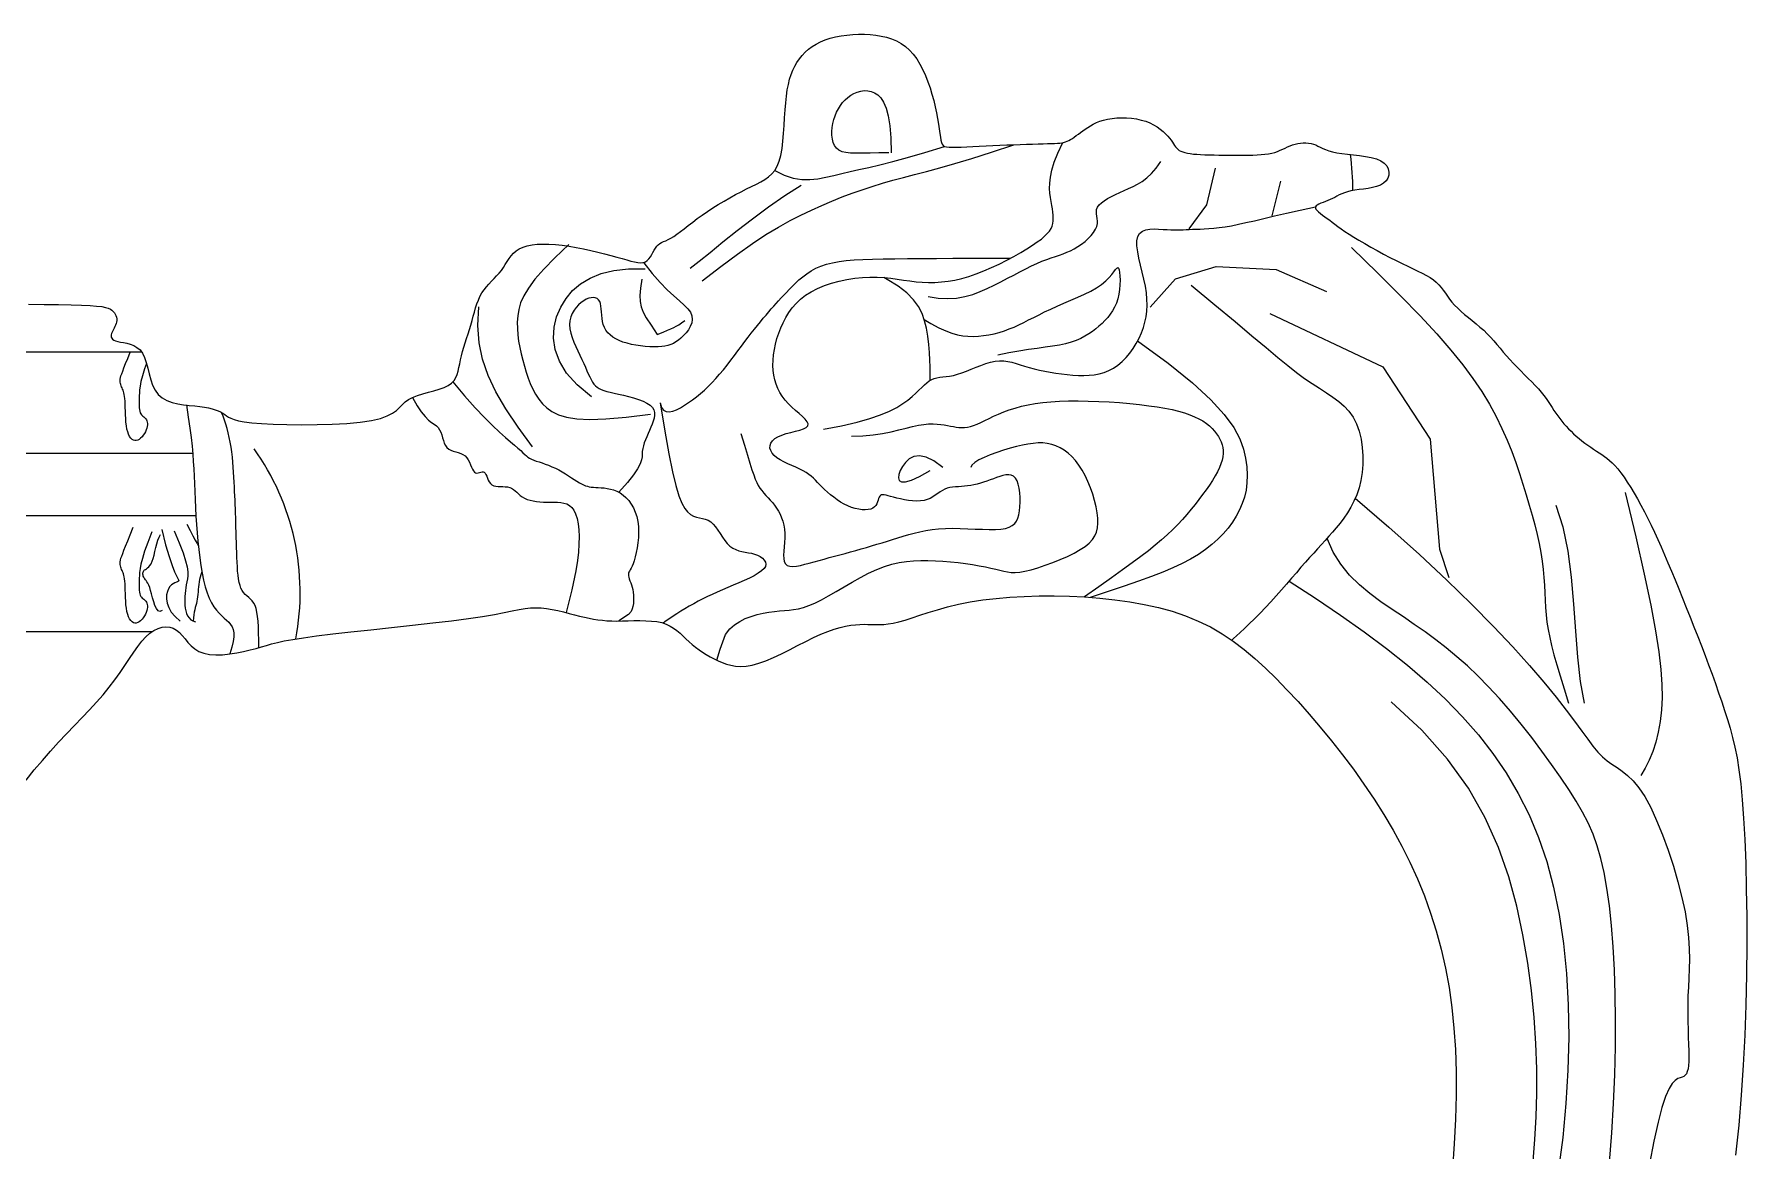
# Model space of a CAD drawing. Extents: x 162 to 353, y 208 to 399.
# Drawn here: x 286.4 to 352.5, y 322.4 to 365.5 of the extents above; entities that cross this region are included whole.
import ezdxf

# ---------------------------------------------------------------- set-up
doc = ezdxf.new("R2010")
doc.units = 0
doc.header["$LTSCALE"] = 10
doc.header["$MEASUREMENT"] = 0
for name, color, linetype in [('3', 3, 'CONTINUOUS'), ('4', 4, 'CONTINUOUS'), ('7', 7, 'CONTINUOUS')]:
    doc.layers.add(name, color=color, linetype=linetype)

msp = doc.modelspace()

# ---------------------------------------------------------------- linework, layer by layer
at = {"layer": '3'}
for p, q in [((214.336, 349.307), (292.531, 349.307)), ((213.048, 346.899), (292.657, 346.899))]:
    msp.add_line(p, q, dxfattribs=at)
for points in [[(319.41, 360.903), (319.025, 360.9), (318.688, 360.893), (318.396, 360.886), (318.144, 360.884), (317.931, 360.89), (317.752, 360.909), (317.604, 360.945), (317.483, 361.001), (317.387, 361.081), (317.314, 361.182), (317.262, 361.302), (317.228, 361.435), (317.213, 361.579), (317.212, 361.729), (317.226, 361.883), (317.252, 362.037), (317.289, 362.187), (317.336, 362.332), (317.393, 362.471), (317.461, 362.604), (317.538, 362.728), (317.624, 362.844), (317.721, 362.949), (317.827, 363.044), (317.941, 363.127), (318.063, 363.197), (318.191, 363.25), (318.323, 363.287), (318.457, 363.304), (318.592, 363.299), (318.725, 363.272), (318.856, 363.219), (318.982, 363.138), (319.101, 363.02), (319.209, 362.852), (319.304, 362.625), (319.382, 362.328), (319.442, 361.949), (319.48, 361.478), (319.494, 360.903)], [(312.207, 355.961), (312.92, 356.518), (313.561, 356.995), (314.14, 357.4), (314.665, 357.743), (315.146, 358.034), (315.593, 358.284), (316.014, 358.5), (316.42, 358.694), (316.819, 358.874), (317.212, 359.041), (317.603, 359.197), (317.992, 359.343), (318.381, 359.479), (318.771, 359.607), (319.165, 359.728), (319.563, 359.841), (319.97, 359.95), (320.398, 360.062), (320.861, 360.183), (321.375, 360.322), (321.954, 360.487), (322.613, 360.686), (323.367, 360.927), (324.229, 361.216)], [(313.694, 350.07), (313.836, 349.61), (313.953, 349.23), (314.047, 348.92), (314.125, 348.67), (314.19, 348.469), (314.249, 348.307), (314.306, 348.175), (314.366, 348.062), (314.433, 347.958), (314.506, 347.861), (314.584, 347.768), (314.666, 347.678), (314.749, 347.587), (314.833, 347.496), (314.916, 347.4), (314.997, 347.299), (315.073, 347.19), (315.145, 347.073), (315.209, 346.948), (315.266, 346.816), (315.314, 346.676), (315.351, 346.527), (315.377, 346.371), (315.389, 346.207), (315.388, 346.036), (315.378, 345.862), (315.363, 345.69), (315.35, 345.525), (315.344, 345.371), (315.35, 345.235), (315.372, 345.12), (315.417, 345.031), (315.488, 344.973), (315.584, 344.942), (315.702, 344.935), (315.839, 344.947), (315.992, 344.976), (316.16, 345.016), (316.338, 345.064), (316.524, 345.115), (316.715, 345.168), (316.911, 345.221), (317.111, 345.274), (317.313, 345.327), (317.518, 345.381), (317.723, 345.436), (317.929, 345.492), (318.135, 345.549), (318.339, 345.608), (318.542, 345.667), (318.745, 345.728), (318.947, 345.789), (319.15, 345.851), (319.352, 345.913), (319.556, 345.976), (319.76, 346.039), (319.966, 346.102), (320.175, 346.163), (320.388, 346.221), (320.609, 346.274), (320.838, 346.32), (321.078, 346.358), (321.329, 346.386), (321.595, 346.403), (321.875, 346.408), (322.164, 346.403), (322.457, 346.392), (322.746, 346.379), (323.025, 346.367), (323.287, 346.36), (323.527, 346.361), (323.738, 346.375), (323.916, 346.404), (324.061, 346.449), (324.177, 346.51), (324.269, 346.588), (324.339, 346.684), (324.391, 346.796), (324.427, 346.927), (324.453, 347.075), (324.47, 347.24), (324.478, 347.418), (324.477, 347.6), (324.465, 347.78), (324.442, 347.952), (324.408, 348.108), (324.36, 348.243), (324.299, 348.348), (324.224, 348.421), (324.136, 348.462), (324.037, 348.477), (323.929, 348.471), (323.814, 348.447), (323.694, 348.411), (323.57, 348.368), (323.444, 348.321), (323.318, 348.274), (323.192, 348.23), (323.067, 348.188), (322.942, 348.149), (322.817, 348.114), (322.694, 348.084), (322.571, 348.059), (322.45, 348.041), (322.329, 348.028), (322.211, 348.019), (322.095, 348.012), (321.982, 348.004), (321.872, 347.993), (321.766, 347.976), (321.664, 347.95), (321.567, 347.915), (321.475, 347.867), (321.385, 347.809), (321.296, 347.747), (321.204, 347.682), (321.109, 347.619), (321.006, 347.562), (320.893, 347.515), (320.768, 347.481), (320.631, 347.463), (320.482, 347.459), (320.327, 347.468), (320.17, 347.486), (320.013, 347.511), (319.862, 347.542), (319.72, 347.574), (319.592, 347.607), (319.479, 347.637), (319.382, 347.662), (319.3, 347.683), (319.231, 347.696), (319.174, 347.701), (319.127, 347.695), (319.089, 347.678), (319.059, 347.649), (319.036, 347.605), (319.016, 347.551), (318.996, 347.489), (318.974, 347.423), (318.945, 347.356), (318.908, 347.292), (318.858, 347.235), (318.793, 347.187), (318.711, 347.151), (318.613, 347.129), (318.501, 347.12), (318.378, 347.124), (318.247, 347.141), (318.11, 347.171), (317.969, 347.214), (317.827, 347.271), (317.686, 347.34), (317.547, 347.42), (317.412, 347.508), (317.282, 347.603), (317.158, 347.702), (317.04, 347.802), (316.931, 347.902), (316.832, 347.999), (316.742, 348.091), (316.659, 348.178), (316.579, 348.261), (316.499, 348.34), (316.415, 348.416), (316.324, 348.489), (316.221, 348.559), (316.103, 348.628), (315.969, 348.696), (315.822, 348.764), (315.668, 348.832), (315.511, 348.901), (315.359, 348.974), (315.217, 349.05), (315.089, 349.13), (314.983, 349.216), (314.901, 349.308), (314.847, 349.405), (314.82, 349.503), (314.822, 349.601), (314.852, 349.697), (314.912, 349.787), (315.002, 349.87), (315.123, 349.944), (315.273, 350.007), (315.444, 350.061), (315.625, 350.109), (315.804, 350.154), (315.971, 350.199), (316.114, 350.247), (316.222, 350.301), (316.286, 350.364), (316.296, 350.438), (316.258, 350.523), (316.182, 350.618), (316.075, 350.723), (315.948, 350.836), (315.809, 350.956), (315.666, 351.084), (315.529, 351.218), (315.405, 351.357), (315.295, 351.502), (315.2, 351.652), (315.119, 351.809), (315.053, 351.972), (315.001, 352.143), (314.964, 352.32), (314.941, 352.505), (314.932, 352.698), (314.937, 352.897), (314.956, 353.101), (314.988, 353.308), (315.032, 353.518), (315.088, 353.728), (315.156, 353.936), (315.235, 354.143), (315.324, 354.345), (315.427, 354.543), (315.543, 354.733), (315.676, 354.916), (315.827, 355.09), (315.999, 355.253), (316.193, 355.404), (316.412, 355.542), (316.655, 355.666), (316.92, 355.776), (317.201, 355.87), (317.494, 355.948), (317.793, 356.011), (318.094, 356.058), (318.392, 356.089), (318.681, 356.102), (318.959, 356.1), (319.225, 356.084), (319.482, 356.058), (319.732, 356.025), (319.976, 355.991), (320.218, 355.957), (320.458, 355.927), (320.698, 355.906), (320.942, 355.897), (321.188, 355.9), (321.439, 355.916), (321.695, 355.947), (321.957, 355.992), (322.225, 356.054), (322.501, 356.132), (322.786, 356.228), (323.078, 356.342), (323.375, 356.47), (323.671, 356.609), (323.961, 356.755), (324.239, 356.904), (324.502, 357.053), (324.743, 357.198), (324.957, 357.334), (325.141, 357.46), (325.297, 357.575), (325.425, 357.683), (325.528, 357.785), (325.609, 357.883), (325.67, 357.98), (325.714, 358.076), (325.742, 358.174), (325.756, 358.276), (325.76, 358.382), (325.754, 358.495), (325.741, 358.614), (325.722, 358.74), (325.699, 358.875), (325.675, 359.02), (325.651, 359.174), (325.629, 359.341), (325.617, 359.524), (325.62, 359.73), (325.647, 359.964), (325.703, 360.232), (325.796, 360.54), (325.934, 360.892), (326.122, 361.295)], [(315.003, 360.22), (315.372, 360.04), (315.718, 359.929), (316.048, 359.877), (316.364, 359.871), (316.672, 359.902), (316.976, 359.959), (317.281, 360.031), (317.59, 360.108), (317.911, 360.181), (318.254, 360.256), (318.634, 360.339), (319.065, 360.438), (319.559, 360.562), (320.131, 360.717), (320.794, 360.91), (321.561, 361.15)], [(320.923, 355.361), (321.317, 355.293), (321.683, 355.273), (322.025, 355.295), (322.344, 355.352), (322.646, 355.437), (322.932, 355.544), (323.206, 355.665), (323.472, 355.794), (323.732, 355.926), (323.986, 356.057), (324.232, 356.185), (324.47, 356.309), (324.699, 356.426), (324.918, 356.534), (325.126, 356.633), (325.321, 356.718), (325.504, 356.79), (325.676, 356.852), (325.838, 356.906), (325.992, 356.956), (326.141, 357.007), (326.285, 357.061), (326.427, 357.122), (326.568, 357.194), (326.71, 357.28), (326.85, 357.377), (326.983, 357.483), (327.108, 357.596), (327.219, 357.713), (327.313, 357.832), (327.387, 357.949), (327.437, 358.062), (327.461, 358.169), (327.465, 358.27), (327.456, 358.367), (327.44, 358.459), (327.426, 358.548), (327.421, 358.635), (327.431, 358.719), (327.465, 358.804), (327.527, 358.888), (327.615, 358.971), (327.726, 359.054), (327.856, 359.136), (328.002, 359.217), (328.159, 359.296), (328.325, 359.373), (328.495, 359.447), (328.666, 359.521), (328.838, 359.599), (329.012, 359.689), (329.187, 359.797), (329.365, 359.932), (329.546, 360.101), (329.729, 360.31), (329.916, 360.567)], [(331.009, 357.964), (331.682, 358.888), (332.018, 360.315)], [(334.203, 358.468), (334.54, 359.811), (334.54, 359.811)], [(316.888, 350.238), (317.587, 350.368), (318.18, 350.503), (318.677, 350.644), (319.091, 350.787), (319.432, 350.932), (319.713, 351.076), (319.944, 351.219), (320.138, 351.358), (320.304, 351.491), (320.448, 351.618), (320.573, 351.737), (320.684, 351.846), (320.785, 351.944), (320.879, 352.029), (320.97, 352.1), (321.063, 352.155), (321.16, 352.195), (321.263, 352.221), (321.374, 352.24), (321.492, 352.253), (321.618, 352.267), (321.754, 352.285), (321.9, 352.312), (322.057, 352.351), (322.226, 352.406), (322.403, 352.473), (322.587, 352.548), (322.775, 352.624), (322.965, 352.698), (323.153, 352.765), (323.337, 352.819), (323.514, 352.855), (323.683, 352.871), (323.846, 352.867), (324.005, 352.848), (324.162, 352.815), (324.321, 352.773), (324.484, 352.723), (324.653, 352.671), (324.831, 352.617), (325.021, 352.566), (325.22, 352.518), (325.427, 352.474), (325.64, 352.434), (325.857, 352.398), (326.076, 352.367), (326.295, 352.342), (326.512, 352.323), (326.726, 352.311), (326.935, 352.308), (327.139, 352.315), (327.339, 352.336), (327.533, 352.371), (327.722, 352.424), (327.905, 352.496), (328.081, 352.589), (328.251, 352.706), (328.413, 352.843), (328.567, 352.998), (328.71, 353.168), (328.842, 353.351), (328.962, 353.544), (329.068, 353.743), (329.16, 353.947), (329.236, 354.153), (329.296, 354.361), (329.34, 354.574), (329.368, 354.792), (329.38, 355.018), (329.375, 355.252), (329.353, 355.496), (329.314, 355.752), (329.26, 356.02), (329.195, 356.294), (329.129, 356.567), (329.067, 356.832), (329.018, 357.082), (328.989, 357.309), (328.987, 357.508), (329.02, 357.67), (329.092, 357.791), (329.199, 357.875), (329.333, 357.927), (329.487, 357.955), (329.654, 357.964), (329.826, 357.959), (329.995, 357.948), (330.155, 357.936), (330.299, 357.928), (330.43, 357.924), (330.551, 357.924), (330.666, 357.927), (330.778, 357.932), (330.891, 357.938), (331.009, 357.944), (331.135, 357.95), (331.273, 357.955), (331.423, 357.96), (331.587, 357.967), (331.765, 357.978), (331.959, 357.994), (332.169, 358.017), (332.396, 358.048), (332.641, 358.09), (332.907, 358.143), (333.198, 358.207), (333.522, 358.283), (333.886, 358.369), (334.297, 358.466), (334.761, 358.572), (335.286, 358.688), (335.878, 358.813)], [(307.058, 357.366), (306.515, 356.852), (306.082, 356.406), (305.745, 356.019), (305.494, 355.681), (305.314, 355.38), (305.193, 355.108), (305.119, 354.855), (305.079, 354.61), (305.062, 354.365), (305.065, 354.119), (305.083, 353.873), (305.116, 353.628), (305.161, 353.384), (305.215, 353.142), (305.276, 352.902), (305.341, 352.667), (305.41, 352.435), (305.483, 352.209), (305.565, 351.991), (305.658, 351.781), (305.766, 351.581), (305.891, 351.393), (306.036, 351.218), (306.205, 351.058), (306.403, 350.914), (306.648, 350.792), (306.959, 350.698), (307.356, 350.635), (307.859, 350.611), (308.488, 350.629), (309.262, 350.697), (310.201, 350.818)], [(337.272, 357.246), (338.29, 356.26), (339.169, 355.386), (339.922, 354.608), (340.564, 353.913), (341.109, 353.288), (341.57, 352.718), (341.963, 352.189), (342.3, 351.687), (342.596, 351.201), (342.855, 350.727), (343.081, 350.265), (343.281, 349.814), (343.457, 349.374), (343.614, 348.944), (343.756, 348.522), (343.889, 348.109), (344.015, 347.703), (344.134, 347.306), (344.245, 346.918), (344.347, 346.539), (344.438, 346.171), (344.518, 345.814), (344.585, 345.469), (344.638, 345.137), (344.676, 344.817), (344.703, 344.509), (344.722, 344.21), (344.736, 343.918), (344.75, 343.631), (344.766, 343.347), (344.788, 343.065), (344.82, 342.782), (344.864, 342.495), (344.924, 342.196), (344.999, 341.876), (345.09, 341.527), (345.2, 341.14), (345.329, 340.705), (345.478, 340.214), (345.649, 339.658)], [(307.927, 351.486), (307.376, 351.941), (306.968, 352.4), (306.689, 352.858), (306.525, 353.309), (306.462, 353.748), (306.486, 354.171), (306.583, 354.571), (306.74, 354.944), (306.945, 355.284), (307.2, 355.587), (307.508, 355.85), (307.875, 356.069), (308.303, 356.24), (308.797, 356.36), (309.361, 356.425), (310, 356.43)], [(309.944, 356.655), (310.27, 356.24), (310.574, 355.897), (310.855, 355.614), (311.107, 355.382), (311.327, 355.19), (311.511, 355.026), (311.654, 354.882), (311.754, 354.745), (311.807, 354.607), (311.819, 354.469), (311.796, 354.333), (311.744, 354.201), (311.67, 354.074), (311.581, 353.955), (311.483, 353.847), (311.382, 353.751), (311.284, 353.669), (311.187, 353.6), (311.089, 353.544), (310.988, 353.499), (310.881, 353.465), (310.766, 353.44), (310.639, 353.424), (310.5, 353.415), (310.345, 353.413), (310.179, 353.418), (310.004, 353.43), (309.825, 353.448), (309.646, 353.474), (309.469, 353.508), (309.3, 353.548), (309.141, 353.597), (308.996, 353.653), (308.865, 353.718), (308.749, 353.79), (308.647, 353.87), (308.56, 353.958), (308.487, 354.054), (308.428, 354.157), (308.384, 354.269), (308.354, 354.388), (308.335, 354.511), (308.323, 354.636), (308.314, 354.759), (308.306, 354.876), (308.294, 354.985), (308.274, 355.082), (308.244, 355.165), (308.2, 355.229), (308.144, 355.275), (308.076, 355.304), (307.999, 355.315), (307.914, 355.309), (307.823, 355.287), (307.727, 355.248), (307.628, 355.193), (307.528, 355.122), (307.43, 355.036), (307.338, 354.937), (307.255, 354.825), (307.184, 354.701), (307.129, 354.567), (307.094, 354.422), (307.081, 354.269), (307.094, 354.108), (307.128, 353.941), (307.18, 353.77), (307.246, 353.597), (307.321, 353.424), (307.401, 353.253), (307.481, 353.086), (307.558, 352.925), (307.628, 352.772), (307.691, 352.627), (307.75, 352.491), (307.805, 352.365), (307.858, 352.25), (307.91, 352.146), (307.964, 352.053), (308.02, 351.973), (308.08, 351.906), (308.147, 351.85), (308.221, 351.802), (308.307, 351.762), (308.406, 351.726), (308.52, 351.692), (308.652, 351.659), (308.805, 351.624), (308.977, 351.585), (309.165, 351.542), (309.36, 351.493), (309.556, 351.44), (309.744, 351.38), (309.918, 351.315), (310.069, 351.242), (310.191, 351.162), (310.279, 351.074), (310.334, 350.979), (310.36, 350.878), (310.363, 350.772), (310.346, 350.661), (310.314, 350.546), (310.27, 350.428), (310.22, 350.308), (310.166, 350.187), (310.112, 350.065), (310.059, 349.944), (310.01, 349.824), (309.967, 349.707), (309.931, 349.593), (309.905, 349.482), (309.89, 349.377), (309.887, 349.276), (309.882, 349.17), (309.861, 349.047), (309.809, 348.897), (309.71, 348.709), (309.55, 348.471), (309.314, 348.173), (308.987, 347.803)], [(310.584, 351.246), (310.633, 351.075), (310.709, 350.966), (310.81, 350.91), (310.93, 350.9), (311.066, 350.927), (311.212, 350.984), (311.366, 351.063), (311.522, 351.157), (311.678, 351.259), (311.832, 351.368), (311.985, 351.484), (312.137, 351.608), (312.287, 351.74), (312.436, 351.88), (312.584, 352.03), (312.731, 352.188), (312.876, 352.355), (313.021, 352.53), (313.164, 352.709), (313.305, 352.892), (313.444, 353.076), (313.58, 353.259), (313.714, 353.439), (313.845, 353.613), (313.973, 353.781), (314.098, 353.941), (314.219, 354.094), (314.337, 354.241), (314.451, 354.38), (314.561, 354.513), (314.668, 354.64), (314.77, 354.76), (314.869, 354.874), (314.964, 354.983), (315.059, 355.09), (315.153, 355.194), (315.249, 355.299), (315.349, 355.405), (315.452, 355.514), (315.562, 355.629), (315.678, 355.748), (315.803, 355.871), (315.938, 355.995), (316.083, 356.117), (316.239, 356.234), (316.408, 356.344), (316.59, 356.444), (316.788, 356.53), (317.001, 356.602), (317.233, 356.66), (317.486, 356.706), (317.765, 356.741), (318.071, 356.767), (318.409, 356.786), (318.781, 356.799), (319.189, 356.809), (319.638, 356.816), (320.13, 356.822), (320.666, 356.826), (321.251, 356.828), (321.885, 356.83), (322.571, 356.831), (323.312, 356.831), (324.11, 356.831)], [(320.774, 354.465), (321.035, 354.309), (321.338, 354.147), (321.604, 354.024), (321.842, 353.935), (322.059, 353.875), (322.264, 353.839), (322.464, 353.821), (322.664, 353.817), (322.867, 353.825), (323.07, 353.846), (323.273, 353.877), (323.474, 353.919), (323.673, 353.971), (323.869, 354.031), (324.061, 354.101), (324.248, 354.178), (324.432, 354.263), (324.618, 354.353), (324.807, 354.449), (325.002, 354.55), (325.207, 354.654), (325.425, 354.761), (325.658, 354.871), (325.907, 354.982), (326.169, 355.094), (326.436, 355.209), (326.701, 355.326), (326.959, 355.445), (327.202, 355.567), (327.424, 355.693), (327.619, 355.822), (327.781, 355.955), (327.913, 356.084), (328.018, 356.205), (328.101, 356.311), (328.164, 356.394), (328.212, 356.45), (328.249, 356.472), (328.277, 356.452), (328.301, 356.388), (328.32, 356.284), (328.333, 356.148), (328.337, 355.989), (328.332, 355.812), (328.317, 355.628), (328.29, 355.442), (328.249, 355.263), (328.195, 355.096), (328.128, 354.943), (328.048, 354.801), (327.959, 354.669), (327.86, 354.546), (327.753, 354.43), (327.64, 354.319), (327.521, 354.213), (327.398, 354.109), (327.268, 354.009), (327.13, 353.914), (326.982, 353.824), (326.82, 353.74), (326.642, 353.663), (326.447, 353.594), (326.232, 353.534), (325.995, 353.483), (325.734, 353.439), (325.449, 353.396), (325.138, 353.353), (324.8, 353.305), (324.433, 353.248), (324.038, 353.178), (323.612, 353.093)], [(329.502, 354.942), (330.473, 356.033), (332.051, 356.519), (334.358, 356.397), (336.301, 355.548)], [(309.866, 356.029), (309.824, 355.674), (309.8, 355.395), (309.804, 355.165), (309.841, 354.96), (309.919, 354.756), (310.045, 354.526), (310.226, 354.246), (310.468, 353.891)], [(321.003, 352.12), (321.005, 352.236), (321.005, 352.412), (321.002, 352.639), (320.993, 352.904), (320.977, 353.196), (320.951, 353.505), (320.913, 353.819), (320.86, 354.127), (320.79, 354.421), (320.691, 354.701), (320.552, 354.97), (320.359, 355.233), (320.102, 355.493), (319.768, 355.752), (319.345, 356.015), (319.21, 356.084)], [(331.08, 355.791), (332.002, 355.033), (332.779, 354.387), (333.429, 353.842), (333.972, 353.385), (334.428, 353.004), (334.815, 352.686), (335.153, 352.42), (335.461, 352.192), (335.755, 351.992), (336.037, 351.811), (336.303, 351.641), (336.552, 351.475), (336.782, 351.305), (336.99, 351.123), (337.175, 350.923), (337.333, 350.696), (337.463, 350.438), (337.565, 350.152), (337.64, 349.846), (337.689, 349.526), (337.713, 349.2), (337.711, 348.874), (337.685, 348.555), (337.636, 348.25), (337.565, 347.965), (337.473, 347.699), (337.366, 347.451), (337.244, 347.219), (337.112, 347.003), (336.973, 346.8), (336.83, 346.61), (336.685, 346.431), (336.542, 346.261), (336.399, 346.097), (336.256, 345.938), (336.111, 345.779), (335.963, 345.618), (335.812, 345.453), (335.655, 345.28), (335.491, 345.096), (335.321, 344.901), (335.143, 344.694), (334.958, 344.478), (334.768, 344.256), (334.572, 344.03), (334.37, 343.802), (334.164, 343.573), (333.953, 343.348), (333.74, 343.127), (333.529, 342.916), (333.326, 342.718), (333.138, 342.538), (332.969, 342.381), (332.828, 342.25), (332.718, 342.151), (332.648, 342.087)], [(305.653, 349.549), (305.095, 350.313), (304.624, 351.014), (304.239, 351.672), (303.94, 352.305), (303.725, 352.931), (303.594, 353.57), (303.546, 354.24), (303.58, 354.96)], [(310.468, 353.891), (310.69, 353.98), (310.861, 354.05), (310.995, 354.108), (311.103, 354.159), (311.2, 354.21), (311.296, 354.267), (311.404, 354.337), (311.538, 354.426)], [(334.115, 354.699), (338.486, 352.637), (340.307, 349.847), (340.671, 345.602), (341.036, 344.51)], [(290.746, 352.766), (290.675, 352.565), (290.59, 352.292), (290.533, 352.072), (290.497, 351.895), (290.479, 351.751), (290.471, 351.631), (290.468, 351.523), (290.466, 351.421), (290.464, 351.322), (290.463, 351.229), (290.464, 351.141), (290.467, 351.06), (290.474, 350.987), (290.485, 350.923), (290.502, 350.869), (290.523, 350.825), (290.549, 350.789), (290.578, 350.76), (290.609, 350.736), (290.641, 350.713), (290.672, 350.69), (290.701, 350.665), (290.727, 350.635), (290.749, 350.599), (290.765, 350.556), (290.776, 350.509), (290.782, 350.456), (290.781, 350.398), (290.773, 350.337), (290.758, 350.273), (290.735, 350.205), (290.704, 350.136), (290.666, 350.067), (290.622, 350), (290.574, 349.939), (290.521, 349.885), (290.466, 349.84), (290.41, 349.808), (290.353, 349.791), (290.296, 349.791), (290.242, 349.807), (290.189, 349.84), (290.14, 349.889), (290.095, 349.954), (290.055, 350.035), (290.02, 350.13), (289.992, 350.24), (289.97, 350.365), (289.955, 350.499), (289.944, 350.641), (289.937, 350.785), (289.932, 350.929), (289.928, 351.067), (289.924, 351.196), (289.918, 351.312), (289.91, 351.413), (289.9, 351.499), (289.887, 351.573), (289.873, 351.636), (289.857, 351.69), (289.84, 351.739), (289.822, 351.783), (289.805, 351.825), (289.787, 351.867), (289.77, 351.91), (289.755, 351.954), (289.743, 352), (289.735, 352.049), (289.732, 352.103), (289.735, 352.16), (289.745, 352.223), (289.762, 352.293), (289.789, 352.375), (289.827, 352.476), (289.878, 352.604), (289.942, 352.763), (290.022, 352.962), (290.119, 353.206), (290.124, 353.219)], [(329.015, 353.644), (330.199, 352.78), (331.13, 352.026), (331.839, 351.37), (332.36, 350.798), (332.723, 350.299), (332.96, 349.86), (333.103, 349.467), (333.184, 349.109), (333.23, 348.775), (333.247, 348.46), (333.236, 348.164), (333.2, 347.883), (333.138, 347.615), (333.054, 347.36), (332.947, 347.114), (332.82, 346.876), (332.674, 346.643), (332.508, 346.417), (332.322, 346.198), (332.115, 345.986), (331.885, 345.781), (331.634, 345.585), (331.359, 345.397), (331.06, 345.218), (330.735, 345.047), (330.379, 344.882), (329.984, 344.717), (329.544, 344.548), (329.051, 344.37), (328.498, 344.179), (327.879, 343.97), (327.186, 343.739)], [(302.572, 352.064), (303.029, 351.52), (303.434, 351.063), (303.791, 350.684), (304.104, 350.373), (304.374, 350.119), (304.605, 349.915), (304.799, 349.75), (304.959, 349.615), (305.089, 349.502), (305.194, 349.406), (305.279, 349.326), (305.35, 349.259), (305.414, 349.203), (305.474, 349.156), (305.538, 349.114), (305.61, 349.076), (305.696, 349.04), (305.794, 349.004), (305.903, 348.967), (306.02, 348.928), (306.144, 348.885), (306.272, 348.838), (306.403, 348.786), (306.535, 348.726), (306.666, 348.66), (306.794, 348.588), (306.919, 348.512), (307.039, 348.436), (307.155, 348.361), (307.264, 348.289), (307.366, 348.224), (307.46, 348.167), (307.545, 348.119), (307.623, 348.081), (307.697, 348.051), (307.77, 348.028), (307.843, 348.011), (307.919, 347.999), (308, 347.991), (308.09, 347.985), (308.19, 347.98), (308.298, 347.973), (308.413, 347.964), (308.533, 347.948), (308.657, 347.923), (308.782, 347.888), (308.906, 347.839), (309.029, 347.775), (309.147, 347.692), (309.26, 347.592), (309.365, 347.475), (309.461, 347.343), (309.546, 347.195), (309.618, 347.033), (309.675, 346.857), (309.715, 346.669), (309.738, 346.47), (309.745, 346.264), (309.737, 346.055), (309.719, 345.85), (309.691, 345.653), (309.656, 345.468), (309.617, 345.302), (309.575, 345.157), (309.533, 345.039), (309.493, 344.944), (309.455, 344.869), (309.421, 344.807), (309.392, 344.757), (309.37, 344.713), (309.356, 344.67), (309.351, 344.626), (309.356, 344.575), (309.369, 344.518), (309.389, 344.454), (309.414, 344.384), (309.441, 344.307), (309.469, 344.224), (309.496, 344.134), (309.519, 344.038), (309.537, 343.935), (309.55, 343.828), (309.555, 343.718), (309.554, 343.608), (309.544, 343.499), (309.526, 343.393), (309.499, 343.293), (309.461, 343.2), (309.359, 343.085), (308.987, 342.829)], [(301.023, 351.461), (301.197, 351.14), (301.357, 350.897), (301.503, 350.717), (301.635, 350.587), (301.751, 350.493), (301.853, 350.422), (301.939, 350.361), (302.01, 350.294), (302.066, 350.212), (302.11, 350.117), (302.146, 350.012), (302.178, 349.904), (302.21, 349.796), (302.246, 349.694), (302.29, 349.601), (302.346, 349.524), (302.417, 349.465), (302.499, 349.421), (302.59, 349.387), (302.686, 349.358), (302.783, 349.33), (302.878, 349.298), (302.967, 349.257), (303.047, 349.202), (303.114, 349.131), (303.171, 349.047), (303.219, 348.955), (303.26, 348.861), (303.298, 348.77), (303.334, 348.689), (303.371, 348.621), (303.411, 348.572), (303.455, 348.547), (303.504, 348.541), (303.554, 348.548), (303.605, 348.562), (303.656, 348.577), (303.705, 348.588), (303.749, 348.589), (303.789, 348.572), (303.823, 348.536), (303.853, 348.482), (303.881, 348.416), (303.91, 348.343), (303.942, 348.268), (303.98, 348.197), (304.027, 348.133), (304.083, 348.083), (304.153, 348.049), (304.232, 348.03), (304.319, 348.021), (304.411, 348.018), (304.505, 348.017), (304.598, 348.014), (304.687, 348.004), (304.77, 347.985), (304.845, 347.952), (304.913, 347.907), (304.978, 347.854), (305.041, 347.796), (305.107, 347.734), (305.178, 347.674), (305.256, 347.616), (305.344, 347.565), (305.445, 347.522), (305.557, 347.488), (305.678, 347.461), (305.807, 347.44), (305.94, 347.426), (306.077, 347.417), (306.215, 347.412), (306.353, 347.411), (306.488, 347.411), (306.619, 347.41), (306.745, 347.402), (306.864, 347.383), (306.976, 347.348), (307.078, 347.293), (307.17, 347.213), (307.25, 347.103), (307.316, 346.96), (307.37, 346.785), (307.41, 346.58), (307.435, 346.346), (307.446, 346.085), (307.442, 345.799), (307.423, 345.491), (307.388, 345.161), (307.324, 344.761), (307.168, 344.037), (306.956, 343.15)], [(310.584, 351.246), (310.762, 350.161), (310.919, 349.285), (311.06, 348.592), (311.188, 348.059), (311.306, 347.661), (311.417, 347.375), (311.526, 347.176), (311.634, 347.04), (311.747, 346.945), (311.861, 346.88), (311.977, 346.838), (312.093, 346.808), (312.208, 346.784), (312.32, 346.755), (312.428, 346.715), (312.531, 346.655), (312.628, 346.568), (312.72, 346.459), (312.809, 346.335), (312.897, 346.202), (312.986, 346.067), (313.077, 345.937), (313.172, 345.818), (313.274, 345.717), (313.382, 345.64), (313.497, 345.583), (313.617, 345.541), (313.739, 345.511), (313.863, 345.487), (313.987, 345.465), (314.108, 345.441), (314.226, 345.409), (314.338, 345.367), (314.441, 345.314), (314.529, 345.252), (314.597, 345.182), (314.643, 345.105), (314.66, 345.024), (314.644, 344.938), (314.59, 344.849), (314.497, 344.76), (314.368, 344.669), (314.209, 344.577), (314.027, 344.486), (313.827, 344.394), (313.617, 344.302), (313.402, 344.211), (313.189, 344.122), (312.983, 344.033), (312.784, 343.945), (312.592, 343.857), (312.405, 343.769), (312.224, 343.68), (312.047, 343.589), (311.874, 343.496), (311.704, 343.401), (311.538, 343.303), (311.377, 343.204), (311.225, 343.107), (311.084, 343.015), (310.957, 342.93), (310.847, 342.855), (310.757, 342.793), (310.69, 342.746)], [(317.968, 349.969), (318.403, 349.982), (318.802, 350.018), (319.165, 350.07), (319.497, 350.134), (319.798, 350.203), (320.072, 350.271), (320.321, 350.333), (320.548, 350.383), (320.754, 350.416), (320.943, 350.434), (321.115, 350.438), (321.272, 350.432), (321.417, 350.418), (321.551, 350.399), (321.675, 350.376), (321.792, 350.353), (321.903, 350.331), (322.011, 350.313), (322.116, 350.3), (322.222, 350.295), (322.33, 350.297), (322.441, 350.31), (322.558, 350.335), (322.682, 350.373), (322.816, 350.426), (322.96, 350.49), (323.114, 350.565), (323.279, 350.646), (323.456, 350.731), (323.644, 350.816), (323.845, 350.9), (324.058, 350.979), (324.285, 351.051), (324.527, 351.116), (324.784, 351.172), (325.057, 351.219), (325.349, 351.259), (325.66, 351.289), (325.992, 351.311), (326.345, 351.323), (326.719, 351.326), (327.11, 351.32), (327.511, 351.306), (327.916, 351.285), (328.317, 351.257), (328.71, 351.224), (329.086, 351.185), (329.441, 351.141), (329.768, 351.094), (330.069, 351.042), (330.344, 350.987), (330.594, 350.926), (330.822, 350.861), (331.029, 350.791), (331.215, 350.716), (331.384, 350.636), (331.534, 350.55), (331.669, 350.459), (331.789, 350.363), (331.894, 350.264), (331.987, 350.163), (332.066, 350.059), (332.135, 349.953), (332.193, 349.847), (332.241, 349.741), (332.279, 349.633), (332.305, 349.524), (332.319, 349.41), (332.32, 349.292), (332.307, 349.168), (332.278, 349.037), (332.233, 348.897), (332.172, 348.749), (332.095, 348.591), (332.004, 348.427), (331.9, 348.255), (331.784, 348.078), (331.659, 347.896), (331.525, 347.711), (331.384, 347.522), (331.236, 347.332), (331.082, 347.14), (330.92, 346.946), (330.747, 346.75), (330.564, 346.554), (330.369, 346.355), (330.16, 346.156), (329.937, 345.956), (329.696, 345.753), (329.432, 345.543), (329.138, 345.319), (328.807, 345.074), (328.431, 344.802), (328.005, 344.496), (327.52, 344.149), (326.969, 343.755)], [(295.081, 341.801), (295.079, 342.097), (295.075, 342.364), (295.067, 342.603), (295.055, 342.816), (295.037, 343.003), (295.013, 343.166), (294.98, 343.306), (294.938, 343.424), (294.887, 343.522), (294.827, 343.603), (294.762, 343.673), (294.695, 343.736), (294.626, 343.795), (294.56, 343.857), (294.497, 343.924), (294.442, 344.002), (294.395, 344.094), (294.357, 344.2), (294.326, 344.32), (294.301, 344.452), (294.281, 344.596), (294.266, 344.752), (294.254, 344.917), (294.244, 345.093), (294.236, 345.276), (294.229, 345.467), (294.223, 345.662), (294.217, 345.86), (294.212, 346.058), (294.207, 346.255), (294.202, 346.448), (294.197, 346.635), (294.192, 346.814), (294.186, 346.988), (294.179, 347.157), (294.173, 347.324), (294.165, 347.491), (294.158, 347.659), (294.149, 347.831), (294.141, 348.007), (294.132, 348.19), (294.122, 348.379), (294.11, 348.572), (294.096, 348.767), (294.08, 348.963), (294.061, 349.159), (294.038, 349.354), (294.011, 349.544), (293.98, 349.731), (293.944, 349.912), (293.904, 350.087), (293.86, 350.257), (293.812, 350.422), (293.761, 350.58), (293.706, 350.731), (293.649, 350.877)], [(312.773, 341.313), (312.891, 341.737), (313.105, 342.301), (313.272, 342.532), (313.451, 342.685), (313.652, 342.813), (313.868, 342.92), (314.095, 343.007), (314.326, 343.076), (314.556, 343.129), (314.78, 343.168), (314.993, 343.196), (315.19, 343.215), (315.376, 343.23), (315.555, 343.245), (315.734, 343.267), (315.918, 343.3), (316.111, 343.35), (316.321, 343.421), (316.551, 343.52), (316.806, 343.648), (317.084, 343.801), (317.378, 343.972), (317.684, 344.151), (317.998, 344.333), (318.315, 344.509), (318.63, 344.672), (318.939, 344.813), (319.237, 344.929), (319.526, 345.018), (319.809, 345.084), (320.087, 345.129), (320.364, 345.157), (320.641, 345.169), (320.92, 345.168), (321.205, 345.157), (321.497, 345.138), (321.791, 345.113), (322.083, 345.082), (322.369, 345.046), (322.643, 345.006), (322.901, 344.964), (323.138, 344.919), (323.35, 344.874), (323.534, 344.829), (323.695, 344.787), (323.843, 344.75), (323.985, 344.722), (324.13, 344.706), (324.286, 344.704), (324.462, 344.718), (324.665, 344.753), (324.902, 344.809), (325.165, 344.885), (325.446, 344.978), (325.735, 345.084), (326.024, 345.2), (326.302, 345.324), (326.56, 345.452), (326.79, 345.582), (326.984, 345.71), (327.142, 345.839), (327.267, 345.973), (327.362, 346.112), (327.428, 346.262), (327.467, 346.423), (327.483, 346.6), (327.478, 346.795), (327.454, 347.009), (327.412, 347.239), (327.354, 347.479), (327.281, 347.725), (327.195, 347.97), (327.097, 348.21), (326.988, 348.44), (326.871, 348.655), (326.746, 348.849), (326.614, 349.023), (326.475, 349.176), (326.33, 349.309), (326.179, 349.422), (326.023, 349.516), (325.862, 349.59), (325.697, 349.645), (325.528, 349.681), (325.354, 349.7), (325.172, 349.701), (324.982, 349.687), (324.781, 349.658), (324.568, 349.615), (324.341, 349.56), (324.099, 349.494), (323.842, 349.417), (323.58, 349.331), (323.325, 349.24), (323.09, 349.144), (322.885, 349.045), (322.724, 348.946), (322.619, 348.849), (322.581, 348.756)], [(321.488, 348.756), (321.147, 349.012), (320.848, 349.155), (320.591, 349.202), (320.373, 349.173), (320.192, 349.083), (320.046, 348.952), (319.932, 348.796), (319.849, 348.634), (319.797, 348.483), (319.782, 348.353), (319.814, 348.256), (319.903, 348.202), (320.056, 348.203), (320.285, 348.268), (320.597, 348.408), (321.003, 348.634)], [(337.419, 347.575), (338.715, 346.456), (339.892, 345.399), (340.954, 344.405), (341.907, 343.478), (342.754, 342.618), (343.5, 341.827), (344.148, 341.108), (344.703, 340.463), (345.171, 339.892), (345.562, 339.391), (345.888, 338.956), (346.161, 338.581), (346.392, 338.261), (346.595, 337.992), (346.779, 337.768), (346.958, 337.584), (347.141, 337.433), (347.33, 337.302), (347.525, 337.175), (347.727, 337.036), (347.934, 336.87), (348.148, 336.661), (348.367, 336.393), (348.593, 336.05), (348.824, 335.623), (349.055, 335.124), (349.282, 334.57), (349.498, 333.979), (349.699, 333.368), (349.878, 332.755), (350.03, 332.158), (350.151, 331.595), (350.235, 331.079), (350.288, 330.607), (350.315, 330.173), (350.321, 329.772), (350.314, 329.396), (350.297, 329.039), (350.279, 328.694), (350.263, 328.357), (350.255, 328.021), (350.255, 327.689), (350.259, 327.365), (350.267, 327.054), (350.277, 326.759), (350.286, 326.485), (350.293, 326.236), (350.295, 326.015), (350.292, 325.827), (350.282, 325.669), (350.265, 325.539), (350.239, 325.434), (350.204, 325.352), (350.16, 325.289), (350.105, 325.244), (350.038, 325.214), (349.96, 325.192), (349.87, 325.16), (349.769, 325.094), (349.657, 324.973), (349.535, 324.774), (349.402, 324.474), (349.259, 324.051), (349.107, 323.482), (348.946, 322.752), (348.774, 321.875)], [(345.164, 347.3), (345.435, 346.464), (345.625, 345.526), (345.755, 344.52), (345.847, 343.479), (345.921, 342.439), (346, 341.432), (346.105, 340.494), (346.256, 339.658)], [(347.835, 347.785), (348.246, 346.071), (348.574, 344.634), (348.828, 343.439), (349.015, 342.452), (349.143, 341.637), (349.222, 340.958), (349.259, 340.381), (349.261, 339.871), (349.237, 339.397), (349.189, 338.954), (349.117, 338.54), (349.022, 338.153), (348.907, 337.794), (348.77, 337.461), (348.615, 337.153), (348.442, 336.868)], [(292.3, 346.567), (292.431, 346.32), (292.54, 346.117), (292.63, 345.952), (292.703, 345.819), (292.746, 345.741)], [(290.951, 346.266), (290.794, 345.856), (290.675, 345.52), (290.59, 345.247), (290.533, 345.027), (290.497, 344.85), (290.479, 344.706), (290.471, 344.586), (290.468, 344.478), (290.466, 344.376), (290.464, 344.277), (290.463, 344.184), (290.464, 344.096), (290.467, 344.015), (290.474, 343.942), (290.485, 343.878), (290.502, 343.824), (290.523, 343.78), (290.549, 343.745), (290.578, 343.716), (290.609, 343.691), (290.641, 343.668), (290.672, 343.645), (290.701, 343.62), (290.727, 343.59), (290.749, 343.554), (290.765, 343.511), (290.776, 343.464), (290.782, 343.411), (290.781, 343.353), (290.773, 343.292), (290.758, 343.228), (290.735, 343.16), (290.704, 343.091), (290.666, 343.022), (290.622, 342.955), (290.574, 342.894), (290.521, 342.84), (290.466, 342.795), (290.41, 342.764), (290.353, 342.746), (290.296, 342.746), (290.242, 342.762), (290.189, 342.795), (290.14, 342.844), (290.095, 342.909), (290.055, 342.99), (290.02, 343.085), (289.992, 343.195), (289.97, 343.32), (289.955, 343.455), (289.944, 343.596), (289.937, 343.74), (289.932, 343.884), (289.928, 344.022), (289.924, 344.151), (289.918, 344.267), (289.91, 344.368), (289.9, 344.454), (289.887, 344.528), (289.873, 344.591), (289.857, 344.645), (289.84, 344.694), (289.822, 344.738), (289.805, 344.78), (289.787, 344.822), (289.77, 344.865), (289.755, 344.909), (289.743, 344.955), (289.735, 345.005), (289.732, 345.058), (289.735, 345.115), (289.745, 345.178), (289.762, 345.248), (289.789, 345.33), (289.827, 345.431), (289.878, 345.559), (289.942, 345.718), (290.022, 345.917), (290.119, 346.161), (290.235, 346.457)], [(291.348, 343.232), (291.265, 343.197), (291.192, 343.225), (291.13, 343.305), (291.075, 343.423), (291.027, 343.565), (290.984, 343.719), (290.945, 343.872), (290.907, 344.011), (290.87, 344.125), (290.834, 344.216), (290.799, 344.287), (290.766, 344.343), (290.734, 344.387), (290.705, 344.422), (290.679, 344.454), (290.657, 344.486), (290.638, 344.52), (290.623, 344.557), (290.613, 344.596), (290.608, 344.635), (290.609, 344.673), (290.615, 344.71), (290.628, 344.743), (290.649, 344.772), (290.676, 344.797), (290.71, 344.82), (290.748, 344.846), (290.79, 344.877), (290.833, 344.917), (290.878, 344.971), (290.922, 345.041), (290.963, 345.132), (291.002, 345.245), (291.039, 345.375), (291.075, 345.517), (291.111, 345.664), (291.149, 345.809), (291.19, 345.946), (291.235, 346.069), (291.286, 346.171)], [(291.334, 346.362), (291.486, 345.77), (291.619, 345.314), (291.734, 344.973), (291.828, 344.731), (291.902, 344.569), (291.955, 344.469), (291.986, 344.413), (291.995, 344.382), (291.981, 344.361), (291.948, 344.344), (291.901, 344.326), (291.843, 344.302), (291.78, 344.269), (291.714, 344.223), (291.652, 344.16), (291.596, 344.075), (291.552, 343.965), (291.524, 343.834), (291.52, 343.685), (291.545, 343.523), (291.604, 343.352), (291.705, 343.175), (291.852, 342.999), (292.051, 342.825)], [(291.811, 346.314), (292.013, 345.842), (292.158, 345.461), (292.255, 345.157), (292.312, 344.917), (292.337, 344.728), (292.338, 344.578), (292.324, 344.452), (292.304, 344.339), (292.283, 344.227), (292.264, 344.114), (292.248, 344), (292.235, 343.887), (292.226, 343.773), (292.222, 343.659), (292.223, 343.546), (292.23, 343.434), (292.243, 343.323), (292.264, 343.216), (292.295, 343.116), (292.336, 343.024), (292.39, 342.945), (292.457, 342.879), (292.539, 342.831), (292.638, 342.802)], [(347.228, 321.918), (347.322, 323.067), (347.391, 324.2), (347.438, 325.31), (347.464, 326.387), (347.47, 327.425), (347.456, 328.418), (347.425, 329.361), (347.376, 330.248), (347.311, 331.072), (347.231, 331.829), (347.137, 332.512), (347.029, 333.119), (346.905, 333.661), (346.762, 334.151), (346.597, 334.604), (346.407, 335.034), (346.19, 335.454), (345.942, 335.879), (345.66, 336.323), (345.344, 336.797), (344.997, 337.294), (344.624, 337.806), (344.231, 338.325), (343.824, 338.841), (343.407, 339.346), (342.986, 339.831), (342.567, 340.286), (342.153, 340.706), (341.745, 341.093), (341.338, 341.451), (340.933, 341.786), (340.526, 342.102), (340.115, 342.404), (339.698, 342.696), (339.274, 342.984), (338.841, 343.273), (338.408, 343.571), (337.983, 343.886), (337.577, 344.227), (337.199, 344.602), (336.859, 345.02), (336.565, 345.489), (336.327, 346.017)], [(292.884, 344.731), (292.871, 344.691), (292.846, 344.607), (292.822, 344.52), (292.799, 344.43), (292.78, 344.338), (292.765, 344.243), (292.754, 344.146), (292.745, 344.049), (292.737, 343.952), (292.729, 343.857), (292.72, 343.764), (292.709, 343.674), (292.694, 343.588), (292.675, 343.507), (292.653, 343.427), (292.629, 343.347), (292.607, 343.262), (292.586, 343.17), (292.569, 343.067), (292.557, 342.95), (292.553, 342.817)], [(334.863, 344.367), (335.881, 343.709), (336.845, 343.059), (337.758, 342.414), (338.619, 341.771), (339.429, 341.124), (340.188, 340.471), (340.898, 339.808), (341.559, 339.13), (342.17, 338.433), (342.733, 337.712), (343.247, 336.961), (343.712, 336.175), (344.127, 335.346), (344.493, 334.469), (344.808, 333.538), (345.074, 332.548), (345.29, 331.494), (345.456, 330.381), (345.572, 329.218), (345.64, 328.01), (345.659, 326.766), (345.629, 325.493), (345.552, 324.197), (345.427, 322.886), (345.255, 321.567)], [(344.286, 321.973), (344.357, 322.808), (344.406, 323.681), (344.431, 324.592), (344.428, 325.537), (344.395, 326.515), (344.328, 327.523), (344.223, 328.561), (344.079, 329.625), (343.891, 330.714), (343.653, 331.824), (343.347, 332.952), (342.948, 334.089), (342.437, 335.23), (341.788, 336.369), (340.982, 337.499), (339.994, 338.615), (338.803, 339.71)]]:
    msp.add_lwpolyline(points, dxfattribs=at)
msp.add_arc((287.144, 343.929), 9.536, 349.16087, 35.58832, dxfattribs=at)
at = {"layer": '4'}
for points in [[(286.189, 355.064), (286.79, 355.053), (287.346, 355.044), (287.836, 355.034), (288.241, 355.022), (288.566, 355.006), (288.821, 354.987), (289.018, 354.964), (289.165, 354.937), (289.273, 354.906), (289.353, 354.87), (289.414, 354.828), (289.465, 354.781), (289.508, 354.73), (289.543, 354.674), (289.569, 354.616), (289.587, 354.556), (289.597, 354.494), (289.598, 354.432), (289.591, 354.371), (289.576, 354.311), (289.555, 354.252), (289.529, 354.195), (289.501, 354.139), (289.472, 354.084), (289.444, 354.031), (289.419, 353.979), (289.4, 353.929), (289.387, 353.88), (289.382, 353.833), (289.389, 353.788), (289.407, 353.746), (289.439, 353.708), (289.487, 353.674), (289.552, 353.644), (289.636, 353.619), (289.739, 353.599), (289.858, 353.579), (289.987, 353.554), (290.121, 353.518), (290.254, 353.466), (290.38, 353.393), (290.496, 353.294), (290.595, 353.162), (290.673, 352.996), (290.737, 352.802), (290.792, 352.589), (290.847, 352.366), (290.908, 352.144), (290.983, 351.931), (291.077, 351.737), (291.199, 351.571), (291.354, 351.439), (291.536, 351.34), (291.738, 351.267), (291.954, 351.215), (292.176, 351.179), (292.397, 351.154), (292.61, 351.134), (292.808, 351.114), (292.985, 351.089), (293.142, 351.059), (293.281, 351.025), (293.403, 350.986), (293.511, 350.945), (293.606, 350.9), (293.691, 350.853), (293.767, 350.804), (293.837, 350.754), (293.913, 350.703), (294.007, 350.653), (294.132, 350.605), (294.299, 350.56), (294.522, 350.518), (294.812, 350.481), (295.183, 350.45), (295.64, 350.426), (296.166, 350.411), (296.737, 350.405), (297.33, 350.41), (297.919, 350.427), (298.482, 350.459), (298.994, 350.505), (299.432, 350.568), (299.778, 350.648), (300.044, 350.743), (300.244, 350.847), (300.396, 350.957), (300.518, 351.069), (300.625, 351.18), (300.734, 351.284), (300.863, 351.379), (301.023, 351.461), (301.211, 351.533), (301.416, 351.597), (301.63, 351.657), (301.845, 351.717), (302.05, 351.779), (302.237, 351.847), (302.397, 351.924), (302.524, 352.013), (302.621, 352.114), (302.692, 352.225), (302.744, 352.346), (302.782, 352.476), (302.812, 352.614), (302.84, 352.76), (302.87, 352.912), (302.907, 353.069), (302.95, 353.231), (302.999, 353.397), (303.052, 353.566), (303.107, 353.737), (303.162, 353.909), (303.216, 354.081), (303.268, 354.253), (303.316, 354.424), (303.362, 354.592), (303.407, 354.756), (303.454, 354.916), (303.505, 355.071), (303.56, 355.219), (303.623, 355.359), (303.696, 355.491), (303.778, 355.614), (303.869, 355.729), (303.966, 355.838), (304.066, 355.943), (304.167, 356.046), (304.266, 356.148), (304.361, 356.253), (304.448, 356.361), (304.527, 356.474), (304.6, 356.59), (304.671, 356.706), (304.745, 356.82), (304.825, 356.929), (304.915, 357.03), (305.019, 357.122), (305.142, 357.201), (305.285, 357.265), (305.45, 357.315), (305.633, 357.351), (305.835, 357.372), (306.053, 357.381), (306.287, 357.377), (306.534, 357.361), (306.794, 357.334), (307.064, 357.295), (307.341, 357.248), (307.621, 357.193), (307.899, 357.133), (308.17, 357.069), (308.431, 357.004), (308.677, 356.939), (308.904, 356.877), (309.108, 356.818), (309.29, 356.766), (309.452, 356.722), (309.595, 356.689), (309.721, 356.668), (309.831, 356.661), (309.927, 356.671), (310.01, 356.7), (310.083, 356.748), (310.146, 356.813), (310.202, 356.889), (310.253, 356.973), (310.301, 357.06), (310.349, 357.146), (310.397, 357.226), (310.448, 357.295), (310.504, 357.352), (310.567, 357.397), (310.635, 357.436), (310.711, 357.473), (310.796, 357.511), (310.889, 357.555), (310.992, 357.609), (311.105, 357.676), (311.229, 357.76), (311.364, 357.859), (311.51, 357.972), (311.667, 358.094), (311.835, 358.225), (312.013, 358.361), (312.202, 358.499), (312.401, 358.639), (312.609, 358.776), (312.825, 358.911), (313.046, 359.041), (313.267, 359.167), (313.487, 359.288), (313.703, 359.402), (313.912, 359.508), (314.109, 359.606), (314.295, 359.697), (314.466, 359.784), (314.623, 359.873), (314.765, 359.972), (314.892, 360.085), (315.003, 360.22), (315.098, 360.381), (315.176, 360.574), (315.237, 360.804), (315.284, 361.065), (315.319, 361.349), (315.346, 361.648), (315.367, 361.954), (315.386, 362.259), (315.405, 362.556), (315.426, 362.836), (315.454, 363.093), (315.488, 363.328), (315.53, 363.543), (315.579, 363.74), (315.636, 363.921), (315.702, 364.088), (315.777, 364.244), (315.862, 364.391), (315.957, 364.53), (316.063, 364.662), (316.179, 364.785), (316.308, 364.899), (316.449, 365.005), (316.603, 365.101), (316.77, 365.186), (316.95, 365.261), (317.145, 365.325), (317.351, 365.377), (317.566, 365.419), (317.788, 365.45), (318.014, 365.47), (318.242, 365.48), (318.469, 365.479), (318.692, 365.468), (318.909, 365.446), (319.119, 365.412), (319.323, 365.365), (319.518, 365.303), (319.704, 365.224), (319.881, 365.127), (320.048, 365.009), (320.205, 364.869), (320.35, 364.707), (320.485, 364.525), (320.608, 364.325), (320.722, 364.11), (320.825, 363.883), (320.918, 363.648), (321.001, 363.406), (321.075, 363.162), (321.14, 362.918), (321.197, 362.678), (321.246, 362.444), (321.288, 362.222), (321.323, 362.013), (321.354, 361.823), (321.38, 361.654), (321.402, 361.509), (321.422, 361.393), (321.443, 361.301), (321.47, 361.233), (321.508, 361.183), (321.561, 361.15), (321.635, 361.13), (321.732, 361.12), (321.859, 361.118), (322.018, 361.12), (322.206, 361.125), (322.419, 361.133), (322.652, 361.144), (322.901, 361.156), (323.162, 361.168), (323.429, 361.181), (323.698, 361.194), (323.966, 361.206), (324.229, 361.216), (324.484, 361.226), (324.728, 361.235), (324.959, 361.242), (325.172, 361.249), (325.366, 361.255), (325.538, 361.259), (325.685, 361.263), (325.81, 361.267), (325.916, 361.272), (326.007, 361.278), (326.087, 361.288), (326.158, 361.302), (326.224, 361.321), (326.289, 361.346), (326.355, 361.378), (326.424, 361.417), (326.495, 361.461), (326.569, 361.511), (326.646, 361.565), (326.727, 361.623), (326.811, 361.685), (326.898, 361.749), (326.99, 361.815), (327.088, 361.881), (327.192, 361.947), (327.304, 362.01), (327.425, 362.068), (327.557, 362.122), (327.7, 362.168), (327.856, 362.205), (328.026, 362.233), (328.207, 362.25), (328.395, 362.256), (328.587, 362.252), (328.779, 362.236), (328.969, 362.208), (329.152, 362.169), (329.326, 362.118), (329.486, 362.056), (329.634, 361.983), (329.769, 361.902), (329.89, 361.817), (329.999, 361.728), (330.095, 361.638), (330.179, 361.55), (330.251, 361.466), (330.31, 361.387), (330.361, 361.315), (330.404, 361.248), (330.444, 361.187), (330.483, 361.132), (330.523, 361.082), (330.568, 361.038), (330.621, 360.998), (330.683, 360.964), (330.756, 360.935), (330.84, 360.909), (330.936, 360.888), (331.045, 360.871), (331.166, 360.856), (331.3, 360.844), (331.448, 360.835), (331.61, 360.828), (331.783, 360.823), (331.966, 360.819), (332.155, 360.816), (332.349, 360.815), (332.544, 360.814), (332.738, 360.814), (332.928, 360.813), (333.113, 360.814), (333.291, 360.815), (333.462, 360.817), (333.625, 360.823), (333.78, 360.832), (333.926, 360.846), (334.063, 360.864), (334.191, 360.89), (334.308, 360.921), (334.418, 360.959), (334.52, 361), (334.618, 361.043), (334.713, 361.087), (334.806, 361.13), (334.9, 361.17), (334.996, 361.205), (335.096, 361.234), (335.199, 361.257), (335.303, 361.274), (335.407, 361.282), (335.511, 361.284), (335.612, 361.277), (335.709, 361.262), (335.802, 361.238), (335.889, 361.205), (335.975, 361.165), (336.064, 361.12), (336.16, 361.073), (336.267, 361.025), (336.391, 360.979), (336.535, 360.937), (336.705, 360.9), (336.902, 360.871), (337.12, 360.847), (337.351, 360.823), (337.587, 360.797), (337.818, 360.765), (338.037, 360.723), (338.235, 360.668), (338.403, 360.596), (338.535, 360.505), (338.631, 360.399), (338.692, 360.283), (338.719, 360.161), (338.713, 360.04), (338.675, 359.923), (338.608, 359.817), (338.512, 359.726), (338.389, 359.654), (338.244, 359.599), (338.084, 359.558), (337.913, 359.526), (337.739, 359.501), (337.566, 359.48), (337.401, 359.458), (337.249, 359.432), (337.116, 359.401), (336.998, 359.363), (336.894, 359.321), (336.799, 359.276), (336.711, 359.23), (336.626, 359.183), (336.542, 359.138), (336.455, 359.095), (336.363, 359.056), (336.268, 359.021), (336.176, 358.987), (336.089, 358.954), (336.012, 358.921), (335.948, 358.887), (335.902, 358.852), (335.878, 358.813), (335.878, 358.77), (335.9, 358.723), (335.942, 358.673), (336, 358.618), (336.072, 358.56), (336.153, 358.499), (336.242, 358.435), (336.335, 358.367), (336.43, 358.296), (336.529, 358.221), (336.634, 358.142), (336.749, 358.057), (336.876, 357.966), (337.018, 357.868), (337.178, 357.763), (337.358, 357.649), (337.561, 357.527), (337.782, 357.398), (338.017, 357.265), (338.262, 357.13), (338.51, 356.996), (338.757, 356.866), (338.999, 356.742), (339.23, 356.627), (339.447, 356.522), (339.649, 356.426), (339.835, 356.337), (340.007, 356.252), (340.164, 356.169), (340.306, 356.086), (340.434, 356), (340.547, 355.909), (340.647, 355.812), (340.736, 355.709), (340.818, 355.6), (340.897, 355.488), (340.976, 355.372), (341.06, 355.255), (341.152, 355.136), (341.255, 355.018), (341.372, 354.9), (341.502, 354.782), (341.641, 354.665), (341.787, 354.546), (341.936, 354.426), (342.086, 354.304), (342.233, 354.178), (342.376, 354.05), (342.511, 353.917), (342.64, 353.781), (342.764, 353.642), (342.886, 353.501), (343.007, 353.357), (343.13, 353.212), (343.257, 353.066), (343.388, 352.919), (343.526, 352.772), (343.668, 352.626), (343.813, 352.481), (343.958, 352.337), (344.1, 352.196), (344.237, 352.057), (344.367, 351.921), (344.487, 351.788), (344.596, 351.66), (344.694, 351.535), (344.783, 351.414), (344.866, 351.296), (344.943, 351.181), (345.017, 351.069), (345.089, 350.96), (345.162, 350.853), (345.237, 350.748), (345.314, 350.645), (345.393, 350.543), (345.476, 350.444), (345.563, 350.346), (345.653, 350.249), (345.748, 350.153), (345.848, 350.059), (345.952, 349.966), (346.061, 349.874), (346.172, 349.785), (346.285, 349.698), (346.398, 349.614), (346.511, 349.533), (346.621, 349.457), (346.729, 349.385), (346.834, 349.318), (346.935, 349.252), (347.035, 349.184), (347.135, 349.112), (347.236, 349.03), (347.339, 348.937), (347.445, 348.828), (347.557, 348.7), (347.674, 348.55), (347.796, 348.38), (347.922, 348.192), (348.052, 347.988), (348.183, 347.769), (348.316, 347.538), (348.448, 347.296), (348.58, 347.047), (348.709, 346.791), (348.838, 346.528), (348.966, 346.257), (349.094, 345.977), (349.223, 345.688), (349.354, 345.388), (349.487, 345.076), (349.624, 344.752), (349.764, 344.416), (349.908, 344.068), (350.053, 343.711), (350.2, 343.347), (350.348, 342.978), (350.495, 342.606), (350.64, 342.234), (350.784, 341.863), (350.924, 341.496), (351.061, 341.131), (351.194, 340.771), (351.322, 340.414), (351.447, 340.061), (351.566, 339.712), (351.679, 339.367), (351.788, 339.026), (351.89, 338.686), (351.985, 338.336), (352.074, 337.961), (352.157, 337.547), (352.232, 337.08), (352.3, 336.545), (352.36, 335.927), (352.413, 335.213), (352.457, 334.393), (352.492, 333.477), (352.517, 332.48), (352.531, 331.419), (352.533, 330.309), (352.522, 329.164), (352.497, 328), (352.456, 326.834), (352.399, 325.676), (352.322, 324.522), (352.223, 323.367), (352.097, 322.203)], [(286.104, 336.687), (286.414, 337.077), (286.726, 337.449), (287.038, 337.805), (287.349, 338.146), (287.659, 338.473), (287.962, 338.79), (288.258, 339.097), (288.544, 339.396), (288.816, 339.69), (289.073, 339.98), (289.311, 340.268), (289.529, 340.556), (289.729, 340.839), (289.915, 341.114), (290.088, 341.376), (290.252, 341.622), (290.41, 341.847), (290.565, 342.048), (290.72, 342.22), (290.877, 342.359), (291.036, 342.467), (291.194, 342.543), (291.349, 342.588), (291.499, 342.603), (291.643, 342.589), (291.779, 342.546), (291.905, 342.476), (292.02, 342.38), (292.129, 342.264), (292.237, 342.136), (292.349, 342.004), (292.473, 341.875), (292.612, 341.756), (292.773, 341.655), (292.962, 341.58), (293.181, 341.536), (293.426, 341.52), (293.687, 341.528), (293.958, 341.556), (294.231, 341.599), (294.497, 341.652), (294.749, 341.711), (294.979, 341.772), (295.183, 341.831), (295.376, 341.887), (295.575, 341.943), (295.8, 342), (296.068, 342.058), (296.398, 342.118), (296.808, 342.183), (297.317, 342.252), (297.935, 342.327), (298.642, 342.406), (299.41, 342.49), (300.211, 342.576), (301.016, 342.663), (301.797, 342.751), (302.527, 342.838), (303.177, 342.924), (303.726, 343.006), (304.181, 343.083), (304.557, 343.154), (304.87, 343.216), (305.133, 343.267), (305.361, 343.306), (305.568, 343.331), (305.771, 343.34), (305.979, 343.331), (306.193, 343.308), (306.412, 343.272), (306.631, 343.228), (306.849, 343.177), (307.063, 343.124), (307.27, 343.07), (307.468, 343.02), (307.654, 342.975), (307.832, 342.936), (308.005, 342.903), (308.176, 342.876), (308.349, 342.855), (308.526, 342.84), (308.711, 342.831), (308.909, 342.828), (309.12, 342.83), (309.341, 342.836), (309.568, 342.841), (309.797, 342.844), (310.023, 342.84), (310.242, 342.828), (310.448, 342.803), (310.638, 342.764), (310.808, 342.707), (310.961, 342.635), (311.099, 342.551), (311.226, 342.456), (311.346, 342.353), (311.462, 342.246), (311.577, 342.137), (311.695, 342.028), (311.818, 341.921), (311.946, 341.818), (312.08, 341.719), (312.219, 341.624), (312.362, 341.533), (312.51, 341.447), (312.661, 341.367), (312.815, 341.292), (312.973, 341.224), (313.137, 341.165), (313.309, 341.118), (313.492, 341.088), (313.688, 341.077), (313.901, 341.09), (314.132, 341.128), (314.384, 341.196), (314.66, 341.295), (314.953, 341.42), (315.26, 341.564), (315.573, 341.72), (315.888, 341.88), (316.199, 342.037), (316.5, 342.185), (316.786, 342.316), (317.052, 342.424), (317.298, 342.511), (317.527, 342.578), (317.739, 342.628), (317.936, 342.663), (318.119, 342.685), (318.29, 342.696), (318.451, 342.7), (318.604, 342.697), (318.751, 342.692), (318.899, 342.688), (319.052, 342.688), (319.213, 342.695), (319.388, 342.713), (319.581, 342.746), (319.796, 342.796), (320.038, 342.865), (320.308, 342.952), (320.606, 343.05), (320.933, 343.156), (321.29, 343.264), (321.678, 343.372), (322.098, 343.473), (322.55, 343.563), (323.034, 343.64), (323.547, 343.701), (324.083, 343.748), (324.639, 343.779), (325.211, 343.796), (325.792, 343.797), (326.38, 343.784), (326.969, 343.755), (327.556, 343.712), (328.136, 343.651), (328.709, 343.572), (329.271, 343.471), (329.819, 343.349), (330.351, 343.202), (330.864, 343.029), (331.356, 342.828), (331.825, 342.597), (332.274, 342.336), (332.708, 342.047), (333.129, 341.728), (333.544, 341.381), (333.954, 341.006), (334.366, 340.603), (334.782, 340.172), (335.207, 339.715), (335.637, 339.234), (336.069, 338.729), (336.5, 338.205), (336.926, 337.662), (337.345, 337.104), (337.752, 336.532), (338.145, 335.949), (338.52, 335.357), (338.876, 334.754), (339.211, 334.14), (339.526, 333.514), (339.817, 332.874), (340.086, 332.22), (340.329, 331.55), (340.546, 330.863), (340.737, 330.157), (340.901, 329.432), (341.037, 328.684), (341.147, 327.911), (341.229, 327.112), (341.285, 326.283), (341.313, 325.422), (341.315, 324.528), (341.29, 323.6), (341.239, 322.644), (341.166, 321.67)]]:
    msp.add_lwpolyline(points, dxfattribs=at)
at = {"layer": '7'}
for p, q in [((213.706, 353.219), (290.552, 353.219)), ((214.073, 342.428), (290.978, 342.428))]:
    msp.add_line(p, q, dxfattribs=at)
for points in [[(316.019, 359.64), (315.388, 359.239), (314.758, 358.801), (314.142, 358.344), (313.553, 357.886), (313.005, 357.448), (312.511, 357.047), (312.085, 356.703), (311.739, 356.433)], [(292.286, 351.167), (292.361, 350.694), (292.422, 350.278), (292.469, 349.909), (292.506, 349.577), (292.534, 349.272), (292.555, 348.985), (292.572, 348.705), (292.586, 348.423), (292.599, 348.131), (292.612, 347.829), (292.626, 347.518), (292.641, 347.201), (292.658, 346.879), (292.678, 346.555), (292.702, 346.23), (292.729, 345.906), (292.762, 345.585), (292.8, 345.271), (292.843, 344.967), (292.893, 344.675), (292.95, 344.4), (293.014, 344.145), (293.086, 343.912), (293.167, 343.706), (293.255, 343.528), (293.351, 343.375), (293.45, 343.245), (293.551, 343.131), (293.651, 343.032), (293.747, 342.943), (293.839, 342.859), (293.922, 342.777), (293.995, 342.693), (294.054, 342.602), (294.097, 342.496), (294.121, 342.371), (294.122, 342.22), (294.097, 342.038), (294.043, 341.819), (293.958, 341.556)]]:
    msp.add_lwpolyline(points, dxfattribs=at)
msp.add_arc((325.974, 359.414), 11.351, 0.15556, 7.18925, dxfattribs=at)

doc.saveas('drawing.dxf')
